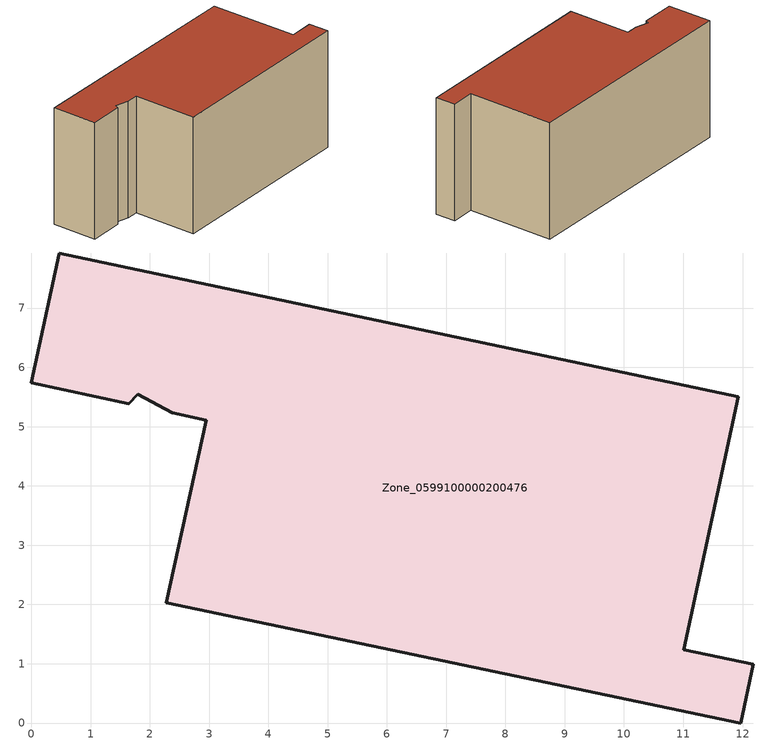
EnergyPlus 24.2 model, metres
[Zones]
Zone_0599100000200476
 floor ground (C_G): 2.38,5.23 1.79,5.55 1.65,5.39 0,5.74 0.47,7.93 11.93,5.5 11.01,1.24 12.18,0.99 11.97,0 2.28,2.03 2.95,5.11 z0
 wall outside (C_F): 11.01,1.24 11.93,5.5 0.47,7.93 0,5.74 1.65,5.39 1.79,5.55 2.38,5.23 2.95,5.11 2.28,2.03 11.97,0 12.18,0.99 11.01,1.24 z0:5.84
 roof outside (C_R): 1.79,5.55 2.38,5.23 2.95,5.11 2.28,2.03 11.97,0 12.18,0.99 11.01,1.24 11.93,5.5 0.47,7.93 0,5.74 1.65,5.39 z5.84
[BUILDING]
Pand.0599100000200476: North Axis=0; Terrain=City; Loads Convergence Tolerance Value=0.04; Temperature Convergence Tolerance Value=0.4; Solar Distribution=FullExterior; Maximum Number of Warmup Days=25; Minimum Number of Warmup Days=1
[Site:Location]
Rotterdam.The.Hague.AP_ZH_NLD Design_Conditions: Latitude=51.96; Longitude=4.45; Time Zone=1; Elevation=-4.5
[SITE:GROUNDTEMPERATURE:BUILDINGSURFACE]
18, 18, 18, 18, 18, 18, 18, 18, 18, 18, 18, 18
[MATERIAL] Thermal Absorptance=0.9; Solar Absorptance=0.7; Visible Absorptance=0.7
Name | Roughness | Thickness | Conductivity | Density | Specific Heat
G.TI.1975-1991 | MediumSmooth | 0.15 | 0.288461 | 540 | 1210
F.TI.1975-1991 | Rough | 0.3 | 0.230769 | 1920 | 840
R.TI.1975-1991 | MediumRough | 0.2 | 0.153846 | 1500 | 1000
[CONSTRUCTION]
C_G: G.TI.1975-1991
C_F: F.TI.1975-1991
C_R: R.TI.1975-1991
[ZONE]
Zone_0599100000200476: Type=1; Multiplier=1; Ceiling Height=Autocalculate; Volume=Autocalculate; Floor Area=autocalculate; Part of Total Floor Area=Yes
[ZONEINFILTRATION:DESIGNFLOWRATE]
Infil_Zone_0599100000200476: Zone or ZoneList or Space or SpaceList=Zone_0599100000200476; Schedule=AlwaysOn; Design Flow Rate Calculation Method=Flow/Area; Flow Rate per Floor Area=0.003; Constant Term Coefficient=1; Temperature Term Coefficient=0; Velocity Term Coefficient=0; Velocity Squared Term Coefficient=0
[HVACTEMPLATE:ZONE:IDEALLOADSAIRSYSTEM]
Zone_0599100000200476: Maximum Heating Supply Air Temperature=50; Minimum Cooling Supply Air Temperature=13; Maximum Heating Supply Air Humidity Ratio=0.0156; Minimum Cooling Supply Air Humidity Ratio=0.0077; Heating Limit=NoLimit; Cooling Limit=NoLimit; Dehumidification Control Type=ConstantSensibleHeatRatio; Cooling Sensible Heat Ratio=0.7; Dehumidification Setpoint=60; Humidification Control Type=None; Humidification Setpoint=30; Outdoor Air Method=None; Outdoor Air Flow Rate per Person=0.00944; Outdoor Air Flow Rate per Zone Floor Area=0; Outdoor Air Flow Rate per Zone=0; Demand Controlled Ventilation Type=None; Outdoor Air Economizer Type=NoEconomizer; Heat Recovery Type=None; Sensible Heat Recovery Effectiveness=0.7; Latent Heat Recovery Effectiveness=0.65
[ZONECONTROL:THERMOSTAT]
ThermostatControl_Zone_0599100000200476: Zone or ZoneList=Zone_0599100000200476; Control Type Schedule=DualSetpointControlType; Control 1=Thermostat_Zone_0599100000200476; Temperature Difference Between Cutout And Setpoint=0
[THERMOSTATSETPOINT:DUALSETPOINT]
Thermostat_Zone_0599100000200476: Heating Setpoint Temperature Schedule=HeatingSetpoint_Zone_0599100000200476; Cooling Setpoint Temperature Schedule=CoolingSetpoint_Zone_0599100000200476
[SCHEDULE:COMPACT]
HeatingSetpoint_Zone_0599100000200476: Through: 12/31, For: AllDays, Until: 24:00, 21
CoolingSetpoint_Zone_0599100000200476: Through: 12/31, For: AllDays, Until: 24:00, 24
DualSetpointControlType: Through: 12/31, For: AllDays, Until: 24:00, 4
AlwaysOn: Through: 12/31, For: AllDays, Until: 24:00, 1
